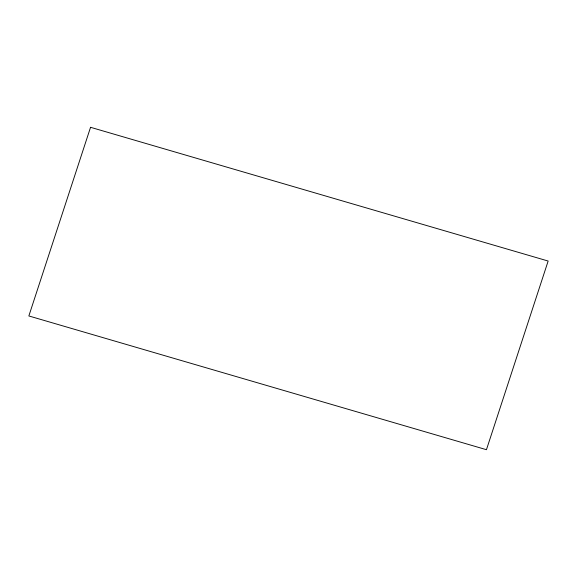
<?xml version="1.0" encoding="UTF-8"?>
<svg xmlns="http://www.w3.org/2000/svg" width="577" height="577" viewBox="0 0 577 577"><rect width="100%" height="100%" fill="white"/><g stroke="black" fill="none" stroke-linecap="round" stroke-linejoin="round"><path stroke-width="0.87" d="M90.553 127.301L28.85 315.958L486.447 449.699L548.15 261.042L90.553 127.301"/></g></svg>
